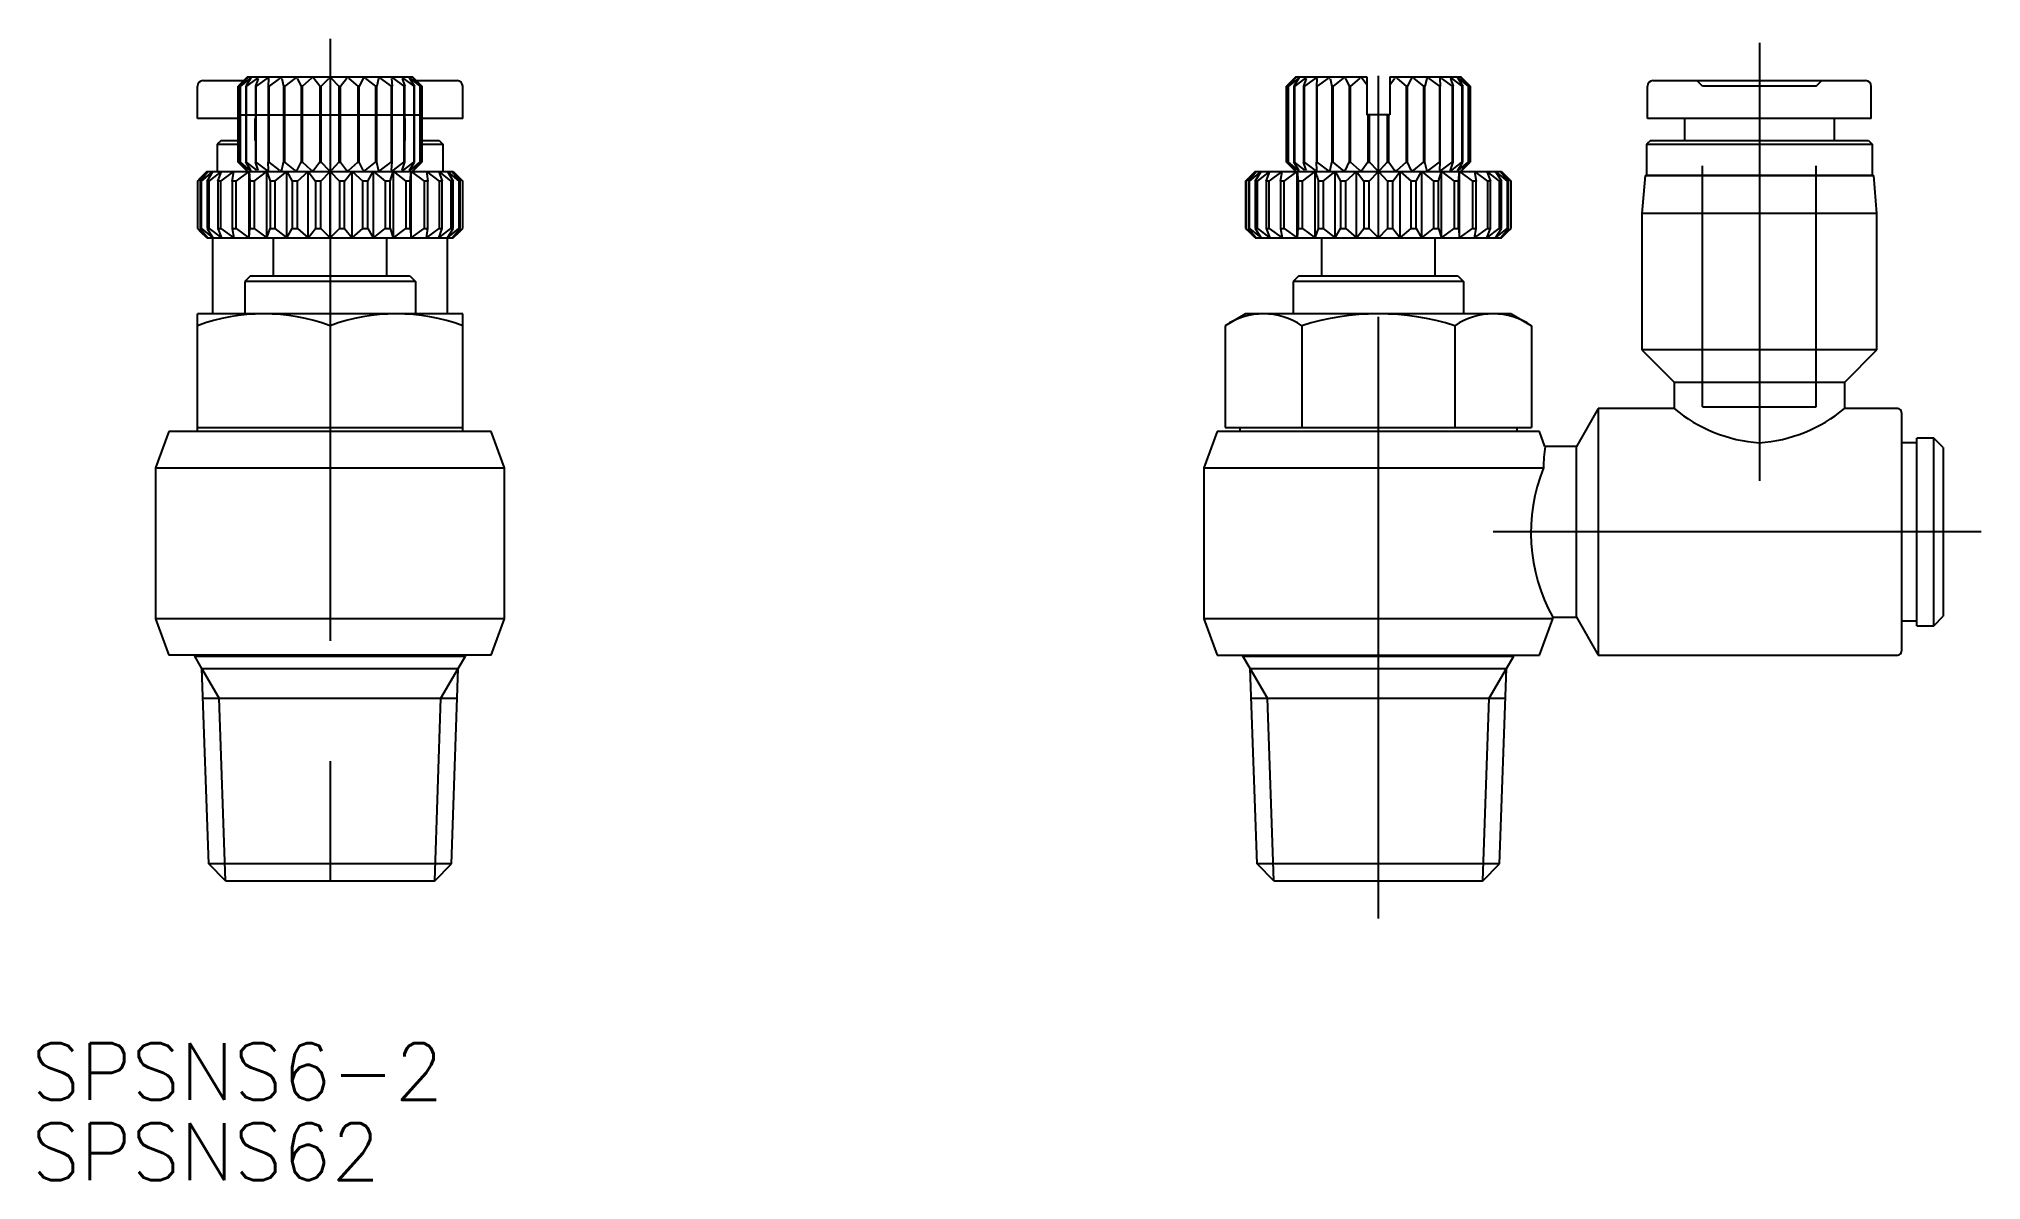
# Model space of a CAD drawing. Extents: x -100 to 2, y -34 to 26.
import ezdxf

# ---------------------------------------------------------------- set-up
doc = ezdxf.new("R2010")
doc.units = 0
doc.linetypes.add('CENTER', pattern=[50.8, 31.75, -6.35, 6.35, -6.35])
doc.linetypes.add('DASHED', pattern=[19.05, 12.7, -6.35])
doc.layers.get('0').update_dxf_attribs({"linetype": 'CONTINUOUS'})
doc.layers.add('CENTER', color=1, linetype='CENTER')
doc.styles.get("Standard").update_dxf_attribs({"font": 'txt.shx', "height": 3, "bigfont": 'bigfont.shx'})

# ---------------------------------------------------------------- blocks, each defined once
blk = doc.blocks.new('*U2')
at = {"color": 7, "linetype": 'CONTINUOUS'}
blk.add_text('SPSNS6-2', height=3, dxfattribs=at).set_placement((-100.85, -29.96))
blk = doc.blocks.new('*U3')
at = {"color": 7, "linetype": 'CONTINUOUS'}
blk.add_text('SPSNS62', height=3, dxfattribs=at).set_placement((-100.85, -34.19))

msp = doc.modelspace()

# ---------------------------------------------------------------- linework, layer by layer
at = {"color": 7, "linetype": 'CONTINUOUS'}
for p, q in [((-91.8, 23.8), (-89.65, 23.8)), ((-91.8, 23.8), (-89.65, 23.8)), ((-89.45, 24), (-89.95, 23.5)), ((-89.51, 23.92), (-89.95, 23.5)), ((-89.49, 23.92), (-89.85, 23.5)), ((-89.33, 23.92), (-89.83, 23.5)), ((-89.28, 23.93), (-89.54, 23.5)), ((-89.51, 23.92), (-89.47, 23.95)), ((-88.97, 23.92), (-89.51, 23.5)), ((-89.47, 23.95), (-89.49, 23.92)), ((-89.45, 24), (-80.75, 24)), ((-88.9, 23.92), (-89.04, 23.5)), ((-88.44, 23.92), (-89, 23.5)), ((-88.34, 23.92), (-88.37, 23.5)), ((-87.76, 23.92), (-88.31, 23.5)), ((-87.64, 23.92), (-87.55, 23.5)), ((-86.96, 23.92), (-87.49, 23.5)), ((-86.83, 23.92), (-86.63, 23.5)), ((-86.09, 23.92), (-86.56, 23.5)), ((-85.64, 23.5), (-85.95, 23.92)), ((-85.57, 23.5), (-85.17, 23.92)), ((-84.63, 23.5), (-85.03, 23.92)), ((-84.55, 23.5), (-84.24, 23.92)), ((-84.11, 23.92), (-83.63, 23.5)), ((-83.36, 23.92), (-83.56, 23.5)), ((-83.23, 23.92), (-82.7, 23.5)), ((-82.55, 23.92), (-82.64, 23.5)), ((-82.44, 23.92), (-81.88, 23.5)), ((-81.85, 23.92), (-81.82, 23.5)), ((-81.76, 23.92), (-81.2, 23.5)), ((-81.3, 23.92), (-81.15, 23.5)), ((-81.23, 23.92), (-80.68, 23.5)), ((-80.91, 23.93), (-80.65, 23.5)), ((-80.86, 23.92), (-80.36, 23.5)), ((-80.25, 23.5), (-80.75, 24)), ((-80.72, 23.95), (-80.7, 23.92)), ((-80.68, 23.92), (-80.72, 23.95)), ((-80.7, 23.92), (-80.34, 23.5)), ((-80.68, 23.92), (-80.25, 23.5)), ((-80.54, 23.8), (-78.4, 23.8)), ((-80.54, 23.8), (-78.4, 23.8)), ((-34.15, 24), (-34.65, 23.5)), ((-34.21, 23.92), (-34.65, 23.5)), ((-34.2, 23.92), (-34.55, 23.5)), ((-34.03, 23.92), (-34.54, 23.5)), ((-33.99, 23.93), (-34.25, 23.5)), ((-34.21, 23.92), (-34.18, 23.95)), ((-33.67, 23.92), (-34.21, 23.5)), ((-34.18, 23.95), (-34.2, 23.92)), ((-34.15, 24), (-30.4, 24)), ((-33.6, 23.92), (-33.75, 23.5)), ((-33.14, 23.92), (-33.7, 23.5)), ((-33.04, 23.92), (-33.07, 23.5)), ((-32.46, 23.92), (-33.02, 23.5)), ((-32.35, 23.92), (-32.26, 23.5)), ((-31.67, 23.92), (-32.19, 23.5)), ((-31.54, 23.92), (-31.34, 23.5)), ((-30.79, 23.92), (-31.26, 23.5)), ((-30.4, 23.58), (-30.65, 23.92)), ((-30.4, 24), (-30.4, 22)), ((-29.2, 24), (-25.45, 24)), ((-29.2, 24), (-29.2, 22)), ((-29.2, 23.58), (-28.95, 23.92)), ((-28.81, 23.92), (-28.34, 23.5)), ((-28.06, 23.92), (-28.26, 23.5)), ((-27.93, 23.92), (-27.41, 23.5)), ((-27.25, 23.92), (-27.34, 23.5)), ((-27.14, 23.92), (-26.58, 23.5)), ((-26.56, 23.92), (-26.53, 23.5)), ((-26.46, 23.92), (-25.9, 23.5)), ((-26, 23.92), (-25.85, 23.5)), ((-25.93, 23.92), (-25.39, 23.5)), ((-25.61, 23.93), (-25.35, 23.5)), ((-25.57, 23.92), (-25.06, 23.5)), ((-24.95, 23.5), (-25.45, 24)), ((-25.39, 23.92), (-25.42, 23.95)), ((-25.42, 23.95), (-25.4, 23.92)), ((-25.4, 23.92), (-25.05, 23.5)), ((-25.39, 23.92), (-24.95, 23.5)), ((-15.3, 23.8), (-4.1, 23.8)), ((-92.1, 21.8), (-92.1, 23.5)), ((-89.95, 19.5), (-89.95, 23.5)), ((-89.95, 23.5), (-89.95, 19.5)), ((-89.95, 23.5), (-89.95, 23.5)), ((-89.85, 23.5), (-89.85, 19.5)), ((-89.83, 23.5), (-89.85, 23.5)), ((-89.83, 19.5), (-89.83, 23.5)), ((-89.54, 23.5), (-89.54, 19.5)), ((-89.51, 23.5), (-89.54, 23.5)), ((-89.51, 19.5), (-89.51, 23.5)), ((-89.04, 23.5), (-89.04, 19.5)), ((-89, 23.5), (-89.04, 23.5)), ((-89, 19.5), (-89, 23.5)), ((-88.37, 23.5), (-88.37, 19.5)), ((-88.31, 23.5), (-88.37, 23.5)), ((-88.31, 19.5), (-88.31, 23.5)), ((-87.55, 23.5), (-87.55, 19.5)), ((-87.49, 23.5), (-87.55, 23.5)), ((-87.49, 19.5), (-87.49, 23.5)), ((-86.63, 23.5), (-86.63, 19.5)), ((-86.56, 23.5), (-86.63, 23.5)), ((-86.56, 19.5), (-86.56, 23.5)), ((-85.64, 23.5), (-85.64, 19.5)), ((-85.64, 23.5), (-85.57, 23.5)), ((-85.57, 19.5), (-85.57, 23.5)), ((-84.63, 23.5), (-84.63, 19.5)), ((-84.63, 23.5), (-84.55, 23.5)), ((-84.55, 19.5), (-84.55, 23.5)), ((-83.63, 23.5), (-83.63, 19.5)), ((-83.56, 23.5), (-83.63, 23.5)), ((-83.56, 19.5), (-83.56, 23.5)), ((-82.7, 23.5), (-82.7, 19.5)), ((-82.64, 23.5), (-82.7, 23.5)), ((-82.64, 19.5), (-82.64, 23.5)), ((-81.88, 23.5), (-81.88, 19.5)), ((-81.82, 23.5), (-81.88, 23.5)), ((-81.82, 19.5), (-81.82, 23.5)), ((-81.2, 23.5), (-81.2, 19.5)), ((-81.15, 23.5), (-81.2, 23.5)), ((-81.15, 19.5), (-81.15, 23.5)), ((-80.68, 23.5), (-80.68, 19.5)), ((-80.65, 23.5), (-80.68, 23.5)), ((-80.65, 19.5), (-80.65, 23.5)), ((-80.36, 23.5), (-80.36, 19.5)), ((-80.34, 23.5), (-80.36, 23.5)), ((-80.34, 19.5), (-80.34, 23.5)), ((-80.25, 23.5), (-80.25, 19.5)), ((-80.25, 19.5), (-80.25, 23.5)), ((-80.25, 23.5), (-80.25, 23.5)), ((-78.1, 21.8), (-78.1, 23.5)), ((-34.65, 23.5), (-34.65, 19.5)), ((-34.65, 19.5), (-34.65, 23.5)), ((-34.65, 23.5), (-34.65, 23.5)), ((-34.55, 23.5), (-34.55, 19.5)), ((-34.54, 23.5), (-34.55, 23.5)), ((-34.54, 19.5), (-34.54, 23.5)), ((-34.25, 23.5), (-34.25, 19.5)), ((-34.21, 23.5), (-34.25, 23.5)), ((-34.21, 19.5), (-34.21, 23.5)), ((-33.75, 23.5), (-33.75, 19.5)), ((-33.7, 23.5), (-33.75, 23.5)), ((-33.7, 19.5), (-33.7, 23.5)), ((-33.07, 23.5), (-33.07, 19.5)), ((-33.02, 23.5), (-33.07, 23.5)), ((-33.02, 19.5), (-33.02, 23.5)), ((-32.26, 23.5), (-32.26, 19.5)), ((-32.19, 23.5), (-32.26, 23.5)), ((-32.19, 19.5), (-32.19, 23.5)), ((-31.34, 23.5), (-31.34, 19.5)), ((-31.26, 23.5), (-31.34, 23.5)), ((-31.26, 19.5), (-31.26, 23.5)), ((-28.34, 23.5), (-28.34, 19.5)), ((-28.26, 23.5), (-28.34, 23.5)), ((-28.26, 19.5), (-28.26, 23.5)), ((-27.41, 23.5), (-27.41, 19.5)), ((-27.34, 23.5), (-27.41, 23.5)), ((-27.34, 19.5), (-27.34, 23.5)), ((-26.58, 23.5), (-26.58, 19.5)), ((-26.53, 23.5), (-26.58, 23.5)), ((-26.53, 19.5), (-26.53, 23.5)), ((-25.9, 23.5), (-25.9, 19.5)), ((-25.85, 23.5), (-25.9, 23.5)), ((-25.85, 19.5), (-25.85, 23.5)), ((-25.39, 23.5), (-25.39, 19.5)), ((-25.35, 23.5), (-25.39, 23.5)), ((-25.35, 19.5), (-25.35, 23.5)), ((-25.06, 23.5), (-25.06, 19.5)), ((-25.05, 23.5), (-25.06, 23.5)), ((-25.05, 19.5), (-25.05, 23.5)), ((-24.95, 19.5), (-24.95, 23.5)), ((-24.95, 23.5), (-24.95, 19.5)), ((-24.95, 23.5), (-24.95, 23.5)), ((-15.6, 21.8), (-15.6, 23.5)), ((-3.8, 21.8), (-3.8, 23.5)), ((-89.95, 21.8), (-92.1, 21.8)), ((-89.05, 21.8), (-89.05, 20.65)), ((-89.05, 20.65), (-89.05, 21.8)), ((-81.15, 21.8), (-81.15, 20.65)), ((-81.15, 20.65), (-81.15, 21.8)), ((-78.1, 21.8), (-80.25, 21.8)), ((-29.2, 22), (-30.4, 22)), ((-30.35, 22), (-30.35, 19.5)), ((-30.27, 19.5), (-30.27, 22)), ((-29.33, 22), (-29.33, 19.5)), ((-29.25, 19.5), (-29.25, 22)), ((-3.8, 21.8), (-15.6, 21.8)), ((-13.65, 21.8), (-13.65, 20.65)), ((-5.75, 21.8), (-5.75, 20.65)), ((-90.85, 20.65), (-91.05, 20.45)), ((-90.85, 20.65), (-89.95, 20.65)), ((-80.25, 20.65), (-79.35, 20.65)), ((-79.35, 20.65), (-79.15, 20.45)), ((-15.45, 20.65), (-15.65, 20.45)), ((-15.45, 20.65), (-3.95, 20.65)), ((-3.95, 20.65), (-3.75, 20.45)), ((-91.05, 20.45), (-89.95, 20.45)), ((-91.05, 20.45), (-91.05, 19)), ((-89.95, 19.5), (-89.95, 19.5)), ((-89.95, 19.5), (-89.45, 19)), ((-89.51, 19.08), (-89.95, 19.5)), ((-89.85, 19.5), (-89.83, 19.5)), ((-89.49, 19.08), (-89.85, 19.5)), ((-89.33, 19.08), (-89.83, 19.5)), ((-89.54, 19.5), (-89.51, 19.5)), ((-89.28, 19.08), (-89.54, 19.5)), ((-88.97, 19.08), (-89.51, 19.5)), ((-89.04, 19.5), (-89, 19.5)), ((-88.9, 19.08), (-89.04, 19.5)), ((-88.44, 19.08), (-89, 19.5)), ((-88.37, 19.5), (-88.31, 19.5)), ((-88.34, 19.08), (-88.37, 19.5)), ((-87.76, 19.08), (-88.31, 19.5)), ((-87.64, 19.08), (-87.55, 19.5)), ((-87.55, 19.5), (-87.49, 19.5)), ((-86.96, 19.08), (-87.49, 19.5)), ((-86.83, 19.08), (-86.63, 19.5)), ((-86.63, 19.5), (-86.56, 19.5)), ((-86.09, 19.08), (-86.56, 19.5)), ((-85.64, 19.5), (-85.95, 19.08)), ((-85.64, 19.5), (-85.57, 19.5)), ((-85.57, 19.5), (-85.17, 19.08)), ((-84.63, 19.5), (-85.03, 19.08)), ((-84.63, 19.5), (-84.55, 19.5)), ((-84.55, 19.5), (-84.24, 19.08)), ((-84.11, 19.08), (-83.63, 19.5)), ((-83.63, 19.5), (-83.56, 19.5)), ((-83.36, 19.08), (-83.56, 19.5)), ((-83.23, 19.08), (-82.7, 19.5)), ((-82.7, 19.5), (-82.64, 19.5)), ((-82.55, 19.08), (-82.64, 19.5)), ((-82.44, 19.08), (-81.88, 19.5)), ((-81.88, 19.5), (-81.82, 19.5)), ((-81.85, 19.08), (-81.82, 19.5)), ((-81.76, 19.08), (-81.2, 19.5)), ((-81.3, 19.08), (-81.15, 19.5)), ((-81.23, 19.08), (-80.68, 19.5)), ((-81.2, 19.5), (-81.15, 19.5)), ((-80.91, 19.08), (-80.65, 19.5)), ((-80.86, 19.08), (-80.36, 19.5)), ((-80.75, 19), (-80.25, 19.5)), ((-80.7, 19.08), (-80.34, 19.5)), ((-80.68, 19.5), (-80.65, 19.5)), ((-80.68, 19.08), (-80.25, 19.5)), ((-80.36, 19.5), (-80.34, 19.5)), ((-80.25, 20.45), (-79.15, 20.45)), ((-80.25, 19.5), (-80.25, 19.5)), ((-79.15, 20.45), (-79.15, 19)), ((-34.65, 19.5), (-34.15, 19)), ((-34.65, 19.5), (-34.65, 19.5)), ((-34.21, 19.08), (-34.65, 19.5)), ((-34.55, 19.5), (-34.54, 19.5)), ((-34.2, 19.08), (-34.55, 19.5)), ((-34.03, 19.08), (-34.54, 19.5)), ((-34.25, 19.5), (-34.21, 19.5)), ((-33.99, 19.08), (-34.25, 19.5)), ((-33.67, 19.08), (-34.22, 19.5)), ((-33.75, 19.5), (-33.7, 19.5)), ((-33.6, 19.08), (-33.75, 19.5)), ((-33.14, 19.08), (-33.7, 19.5)), ((-33.07, 19.5), (-33.02, 19.5)), ((-33.04, 19.08), (-33.07, 19.5)), ((-32.46, 19.08), (-33.02, 19.5)), ((-32.35, 19.08), (-32.26, 19.5)), ((-32.26, 19.5), (-32.19, 19.5)), ((-31.67, 19.08), (-32.19, 19.5)), ((-31.54, 19.08), (-31.34, 19.5)), ((-31.34, 19.5), (-31.26, 19.5)), ((-30.79, 19.08), (-31.26, 19.5)), ((-30.35, 19.5), (-30.65, 19.08)), ((-30.35, 19.5), (-30.27, 19.5)), ((-30.27, 19.5), (-29.87, 19.08)), ((-29.33, 19.5), (-29.73, 19.08)), ((-29.33, 19.5), (-29.25, 19.5)), ((-29.25, 19.5), (-28.95, 19.08)), ((-28.81, 19.08), (-28.34, 19.5)), ((-28.34, 19.5), (-28.26, 19.5)), ((-28.06, 19.08), (-28.26, 19.5)), ((-27.93, 19.08), (-27.41, 19.5)), ((-27.41, 19.5), (-27.34, 19.5)), ((-27.25, 19.08), (-27.34, 19.5)), ((-27.14, 19.08), (-26.58, 19.5)), ((-26.58, 19.5), (-26.53, 19.5)), ((-26.56, 19.08), (-26.53, 19.5)), ((-26.46, 19.08), (-25.9, 19.5)), ((-26, 19.08), (-25.85, 19.5)), ((-25.93, 19.08), (-25.39, 19.5)), ((-25.9, 19.5), (-25.85, 19.5)), ((-25.61, 19.08), (-25.35, 19.5)), ((-25.57, 19.08), (-25.06, 19.5)), ((-25.45, 19), (-24.95, 19.5)), ((-25.4, 19.08), (-25.05, 19.5)), ((-25.39, 19.5), (-25.35, 19.5)), ((-25.39, 19.08), (-24.95, 19.5)), ((-25.06, 19.5), (-25.05, 19.5)), ((-24.95, 19.5), (-24.95, 19.5)), ((-15.65, 20.45), (-3.75, 20.45)), ((-15.65, 20.45), (-15.65, 18.8)), ((-3.75, 20.45), (-3.75, 18.8)), ((-92.1, 18.5), (-91.91, 18.69)), ((-92.1, 18.5), (-92.1, 16)), ((-92.08, 18.5), (-92.1, 18.5)), ((-92.08, 18.5), (-91.54, 19)), ((-92.08, 16), (-92.08, 18.5)), ((-91.95, 18.5), (-91.54, 19)), ((-91.95, 18.5), (-91.95, 16)), ((-91.89, 18.5), (-91.95, 18.5)), ((-91.6, 19), (-91.91, 18.69)), ((-91.89, 18.5), (-91.28, 19)), ((-91.89, 16), (-91.89, 18.5)), ((-91.6, 19), (-78.6, 19)), ((-91.59, 18.5), (-91.28, 19)), ((-91.59, 18.5), (-91.59, 16)), ((-91.48, 18.5), (-91.59, 18.5)), ((-91.48, 18.5), (-90.82, 19)), ((-91.48, 16), (-91.48, 18.5)), ((-91.02, 18.5), (-90.82, 19)), ((-91.02, 18.5), (-91.02, 16)), ((-90.86, 18.5), (-91.02, 18.5)), ((-90.86, 18.5), (-90.18, 19)), ((-90.86, 16), (-90.86, 18.5)), ((-90.26, 18.5), (-90.18, 19)), ((-90.26, 18.5), (-90.26, 16)), ((-90.06, 18.5), (-90.26, 18.5)), ((-90.06, 18.5), (-89.37, 19)), ((-90.06, 16), (-90.06, 18.5)), ((-89.51, 19.08), (-89.47, 19.05)), ((-89.47, 19.05), (-89.49, 19.08)), ((-89.37, 15.5), (-89.37, 19)), ((-89.37, 19), (-89.33, 18.5)), ((-89.33, 18.5), (-89.33, 16)), ((-89.09, 18.5), (-89.33, 18.5)), ((-89.1, 18.5), (-88.43, 19)), ((-89.09, 16), (-89.09, 18.5)), ((-88.43, 15.5), (-88.43, 19)), ((-88.43, 19), (-88.26, 18.5)), ((-88.26, 18.5), (-88.26, 16)), ((-88, 18.5), (-88.26, 18.5)), ((-88.01, 18.5), (-87.38, 19)), ((-88, 16), (-88, 18.5)), ((-87.38, 15.5), (-87.38, 19)), ((-87.38, 19), (-87.1, 18.5)), ((-87.1, 18.5), (-87.1, 16)), ((-86.82, 18.5), (-87.1, 18.5)), ((-86.82, 18.5), (-86.26, 19)), ((-86.82, 16), (-86.82, 18.5)), ((-86.26, 15.5), (-86.26, 19)), ((-86.26, 19), (-85.87, 18.5)), ((-85.87, 18.5), (-85.87, 16)), ((-85.58, 18.5), (-85.87, 18.5)), ((-85.58, 18.5), (-85.1, 19)), ((-85.58, 16), (-85.58, 18.5)), ((-85.1, 15.5), (-85.1, 19)), ((-85.1, 19), (-84.61, 18.5)), ((-84.33, 18.5), (-84.61, 18.5)), ((-84.61, 18.5), (-84.61, 16)), ((-84.33, 18.5), (-83.94, 19)), ((-84.33, 16), (-84.33, 18.5)), ((-83.94, 15.5), (-83.94, 19)), ((-83.94, 19), (-83.37, 18.5)), ((-83.38, 18.5), (-83.38, 16)), ((-83.1, 18.5), (-83.38, 18.5)), ((-83.1, 18.5), (-82.82, 19)), ((-83.1, 16), (-83.1, 18.5)), ((-82.81, 15.5), (-82.81, 19)), ((-82.81, 19), (-82.19, 18.5)), ((-82.19, 18.5), (-82.19, 16)), ((-81.93, 18.5), (-82.19, 18.5)), ((-81.93, 18.5), (-81.77, 19)), ((-81.93, 16), (-81.93, 18.5)), ((-81.76, 15.5), (-81.76, 19)), ((-81.76, 19), (-81.1, 18.5)), ((-81.1, 18.5), (-81.1, 16)), ((-80.87, 18.5), (-81.1, 18.5)), ((-80.87, 18.5), (-80.82, 19)), ((-80.87, 16), (-80.87, 18.5)), ((-80.82, 19), (-80.14, 18.5)), ((-80.82, 15.5), (-80.82, 19)), ((-80.72, 19.05), (-80.7, 19.08)), ((-80.68, 19.08), (-80.72, 19.05)), ((-80.14, 18.5), (-80.14, 16)), ((-79.94, 18.5), (-80.14, 18.5)), ((-80.02, 19), (-79.94, 18.5)), ((-80.01, 19), (-79.34, 18.5)), ((-79.94, 16), (-79.94, 18.5)), ((-79.37, 19), (-79.18, 18.5)), ((-79.37, 19), (-78.72, 18.5)), ((-79.34, 18.5), (-79.34, 16)), ((-79.18, 18.5), (-79.34, 18.5)), ((-79.18, 16), (-79.18, 18.5)), ((-78.91, 19), (-78.6, 18.5)), ((-78.91, 19), (-78.31, 18.5)), ((-78.72, 18.5), (-78.72, 16)), ((-78.61, 18.5), (-78.72, 18.5)), ((-78.66, 19), (-78.11, 18.5)), ((-78.66, 19), (-78.24, 18.5)), ((-78.61, 16), (-78.61, 18.5)), ((-78.6, 19), (-78.29, 18.69)), ((-78.31, 18.5), (-78.31, 16)), ((-78.24, 18.5), (-78.31, 18.5)), ((-78.29, 18.69), (-78.1, 18.5)), ((-78.24, 16), (-78.24, 18.5)), ((-78.11, 18.5), (-78.11, 16)), ((-78.1, 18.5), (-78.11, 18.5)), ((-78.1, 16), (-78.1, 18.5)), ((-36.8, 18.5), (-36.61, 18.69)), ((-36.78, 18.5), (-36.8, 18.5)), ((-36.8, 18.5), (-36.8, 16)), ((-36.78, 18.5), (-36.24, 19)), ((-36.78, 16), (-36.78, 18.5)), ((-36.65, 18.5), (-36.24, 19)), ((-36.59, 18.5), (-36.65, 18.5)), ((-36.65, 18.5), (-36.65, 16)), ((-36.3, 19), (-36.61, 18.69)), ((-36.59, 18.5), (-35.98, 19)), ((-36.59, 16), (-36.59, 18.5)), ((-36.3, 19), (-23.3, 19)), ((-36.29, 18.5), (-35.98, 19)), ((-36.18, 18.5), (-36.29, 18.5)), ((-36.29, 18.5), (-36.29, 16)), ((-36.18, 18.5), (-35.52, 19)), ((-36.18, 16), (-36.18, 18.5)), ((-35.72, 18.5), (-35.52, 19)), ((-35.56, 18.5), (-35.72, 18.5)), ((-35.72, 18.5), (-35.72, 16)), ((-35.56, 18.5), (-34.88, 19)), ((-35.56, 16), (-35.56, 18.5)), ((-34.96, 18.5), (-34.88, 19)), ((-34.76, 18.5), (-34.96, 18.5)), ((-34.96, 18.5), (-34.96, 16)), ((-34.76, 18.5), (-34.08, 19)), ((-34.76, 16), (-34.76, 18.5)), ((-34.21, 19.08), (-34.18, 19.05)), ((-34.18, 19.05), (-34.2, 19.08)), ((-34.08, 19), (-34.03, 18.5)), ((-34.08, 15.5), (-34.08, 19)), ((-33.8, 18.5), (-34.03, 18.5)), ((-34.03, 18.5), (-34.03, 16)), ((-33.8, 18.5), (-33.13, 19)), ((-33.8, 16), (-33.8, 18.5)), ((-33.13, 19), (-32.96, 18.5)), ((-33.13, 15.5), (-33.13, 19)), ((-32.7, 18.5), (-32.97, 18.5)), ((-32.97, 18.5), (-32.97, 16)), ((-32.71, 18.5), (-32.08, 19)), ((-32.7, 16), (-32.7, 18.5)), ((-32.08, 19), (-31.8, 18.5)), ((-32.08, 15.5), (-32.08, 19)), ((-31.52, 18.5), (-31.8, 18.5)), ((-31.8, 18.5), (-31.8, 16)), ((-31.52, 18.5), (-30.96, 19)), ((-31.52, 16), (-31.52, 18.5)), ((-30.96, 19), (-30.57, 18.5)), ((-30.96, 15.5), (-30.96, 19)), ((-30.28, 18.5), (-30.57, 18.5)), ((-30.57, 18.5), (-30.57, 16)), ((-30.28, 18.5), (-29.8, 19)), ((-30.28, 16), (-30.28, 18.5)), ((-29.8, 19), (-29.31, 18.5)), ((-29.8, 15.5), (-29.8, 19)), ((-29.03, 18.5), (-29.32, 18.5)), ((-29.32, 18.5), (-29.32, 16)), ((-29.03, 18.5), (-28.64, 19)), ((-29.03, 16), (-29.03, 18.5)), ((-28.64, 19), (-28.07, 18.5)), ((-28.64, 15.5), (-28.64, 19)), ((-27.8, 18.5), (-28.08, 18.5)), ((-28.08, 18.5), (-28.08, 16)), ((-27.8, 18.5), (-27.52, 19)), ((-27.8, 16), (-27.8, 18.5)), ((-27.51, 19), (-26.89, 18.5)), ((-27.51, 15.5), (-27.51, 19)), ((-26.63, 18.5), (-26.89, 18.5)), ((-26.89, 18.5), (-26.89, 16)), ((-26.63, 18.5), (-26.47, 19)), ((-26.63, 16), (-26.63, 18.5)), ((-26.46, 15.5), (-26.46, 19)), ((-26.46, 19), (-25.8, 18.5)), ((-25.57, 18.5), (-25.8, 18.5)), ((-25.8, 18.5), (-25.8, 16)), ((-25.57, 18.5), (-25.52, 19)), ((-25.57, 16), (-25.57, 18.5)), ((-25.52, 15.5), (-25.52, 19)), ((-25.52, 19), (-24.84, 18.5)), ((-25.39, 19.08), (-25.42, 19.05)), ((-25.42, 19.05), (-25.4, 19.08)), ((-24.64, 18.5), (-24.84, 18.5)), ((-24.84, 18.5), (-24.84, 16)), ((-24.72, 19), (-24.04, 18.5)), ((-24.72, 19), (-24.64, 18.5)), ((-24.64, 16), (-24.64, 18.5)), ((-24.07, 19), (-23.42, 18.5)), ((-24.07, 19), (-23.88, 18.5)), ((-23.88, 18.5), (-24.04, 18.5)), ((-24.04, 18.5), (-24.04, 16)), ((-23.88, 16), (-23.88, 18.5)), ((-23.62, 19), (-23.01, 18.5)), ((-23.62, 19), (-23.31, 18.5)), ((-23.31, 18.5), (-23.42, 18.5)), ((-23.42, 18.5), (-23.42, 16)), ((-23.36, 19), (-22.94, 18.5)), ((-23.36, 19), (-22.81, 18.5)), ((-23.31, 16), (-23.31, 18.5)), ((-23.3, 19), (-22.99, 18.69)), ((-22.94, 18.5), (-23.01, 18.5)), ((-23.01, 18.5), (-23.01, 16)), ((-22.99, 18.69), (-22.8, 18.5)), ((-22.94, 16), (-22.94, 18.5)), ((-22.8, 18.5), (-22.81, 18.5)), ((-22.81, 18.5), (-22.81, 16)), ((-22.8, 16), (-22.8, 18.5)), ((-15.73, 18.8), (-15.9, 16.8)), ((-15.73, 18.8), (-3.67, 18.8)), ((-15.65, 18.8), (-3.75, 18.8)), ((-3.75, 18.8), (-15.65, 18.8)), ((-3.5, 16.8), (-3.67, 18.8)), ((-3.5, 16.8), (-15.9, 16.8)), ((-15.9, 16.8), (-15.9, 9.6)), ((-3.5, 9.6), (-3.5, 16.8)), ((-92.1, 16), (-92.08, 16)), ((-92.1, 16), (-91.91, 15.81)), ((-92.08, 16), (-91.54, 15.5)), ((-91.95, 16), (-91.89, 16)), ((-91.95, 16), (-91.54, 15.5)), ((-91.6, 15.5), (-91.91, 15.81)), ((-91.89, 16), (-91.28, 15.5)), ((-91.6, 15.5), (-78.6, 15.5)), ((-91.59, 16), (-91.48, 16)), ((-91.59, 16), (-91.28, 15.5)), ((-91.48, 16), (-90.82, 15.5)), ((-91.3, 15.5), (-91.3, 11.5)), ((-91.02, 16), (-90.86, 16)), ((-91.02, 16), (-90.82, 15.5)), ((-90.86, 16), (-90.18, 15.5)), ((-90.26, 16), (-90.06, 16)), ((-90.26, 16), (-90.18, 15.5)), ((-90.06, 16), (-89.38, 15.5)), ((-89.37, 15.5), (-89.33, 16)), ((-89.33, 16), (-89.09, 16)), ((-89.1, 16), (-88.43, 15.5)), ((-88.43, 15.5), (-88.26, 16)), ((-88.26, 16), (-88, 16)), ((-88.1, 15.5), (-88.1, 13.5)), ((-88.01, 16), (-87.38, 15.5)), ((-87.38, 15.5), (-87.1, 16)), ((-87.1, 16), (-86.82, 16)), ((-86.82, 16), (-86.26, 15.5)), ((-86.26, 15.5), (-85.87, 16)), ((-85.87, 16), (-85.58, 16)), ((-85.58, 16), (-85.1, 15.5)), ((-85.1, 15.5), (-84.61, 16)), ((-84.61, 16), (-84.33, 16)), ((-84.33, 16), (-83.94, 15.5)), ((-83.94, 15.5), (-83.37, 16)), ((-83.38, 16), (-83.1, 16)), ((-83.1, 16), (-82.82, 15.5)), ((-82.81, 15.5), (-82.19, 16)), ((-82.19, 16), (-81.93, 16)), ((-82.1, 13.5), (-82.1, 15.5)), ((-81.93, 16), (-81.77, 15.5)), ((-81.76, 15.5), (-81.1, 16)), ((-81.1, 16), (-80.87, 16)), ((-80.87, 16), (-80.82, 15.5)), ((-80.82, 15.5), (-80.14, 16)), ((-80.14, 16), (-79.94, 16)), ((-80.02, 15.5), (-79.94, 16)), ((-80.01, 15.5), (-79.34, 16)), ((-79.37, 15.5), (-79.18, 16)), ((-79.37, 15.5), (-78.72, 16)), ((-79.34, 16), (-79.18, 16)), ((-78.91, 15.5), (-78.6, 16)), ((-78.91, 15.5), (-78.31, 16)), ((-78.9, 11.5), (-78.9, 15.5)), ((-78.72, 16), (-78.61, 16)), ((-78.66, 15.5), (-78.11, 16)), ((-78.66, 15.5), (-78.24, 16)), ((-78.6, 15.5), (-78.29, 15.81)), ((-78.31, 16), (-78.24, 16)), ((-78.29, 15.81), (-78.1, 16)), ((-78.11, 16), (-78.1, 16)), ((-36.8, 16), (-36.61, 15.82)), ((-36.8, 16), (-36.78, 16)), ((-36.78, 16), (-36.24, 15.5)), ((-36.65, 16), (-36.24, 15.5)), ((-36.65, 16), (-36.59, 16)), ((-36.3, 15.5), (-36.61, 15.82)), ((-36.59, 16), (-35.98, 15.5)), ((-36.3, 15.5), (-23.3, 15.5)), ((-36.29, 16), (-35.98, 15.5)), ((-36.29, 16), (-36.18, 16)), ((-36.18, 16), (-35.52, 15.5)), ((-35.72, 16), (-35.52, 15.5)), ((-35.72, 16), (-35.56, 16)), ((-35.56, 16), (-34.88, 15.5)), ((-34.96, 16), (-34.88, 15.5)), ((-34.96, 16), (-34.76, 16)), ((-34.76, 16), (-34.08, 15.5)), ((-34.07, 15.5), (-34.03, 16)), ((-34.03, 16), (-33.8, 16)), ((-33.8, 16), (-33.13, 15.5)), ((-33.13, 15.5), (-32.96, 16)), ((-32.97, 16), (-32.7, 16)), ((-32.8, 15.5), (-32.8, 13.5)), ((-32.71, 16), (-32.08, 15.5)), ((-32.08, 15.5), (-31.8, 16)), ((-31.8, 16), (-31.52, 16)), ((-31.52, 16), (-30.96, 15.5)), ((-30.96, 15.5), (-30.57, 16)), ((-30.57, 16), (-30.28, 16)), ((-30.28, 16), (-29.8, 15.5)), ((-29.8, 15.5), (-29.31, 16)), ((-29.32, 16), (-29.03, 16)), ((-29.03, 16), (-28.64, 15.5)), ((-28.64, 15.5), (-28.07, 16)), ((-28.08, 16), (-27.8, 16)), ((-27.8, 16), (-27.52, 15.5)), ((-27.51, 15.5), (-26.89, 16)), ((-26.89, 16), (-26.63, 16)), ((-26.8, 13.5), (-26.8, 15.5)), ((-26.63, 16), (-26.47, 15.5)), ((-26.46, 15.5), (-25.8, 16)), ((-25.8, 16), (-25.57, 16)), ((-25.57, 16), (-25.52, 15.5)), ((-25.52, 15.5), (-24.84, 16)), ((-24.84, 16), (-24.64, 16)), ((-24.72, 15.5), (-24.04, 16)), ((-24.72, 15.5), (-24.64, 16)), ((-24.07, 15.5), (-23.42, 16)), ((-24.07, 15.5), (-23.88, 16)), ((-24.04, 16), (-23.88, 16)), ((-23.62, 15.5), (-23.01, 16)), ((-23.62, 15.5), (-23.31, 16)), ((-23.42, 16), (-23.31, 16)), ((-23.36, 15.5), (-22.94, 16)), ((-23.36, 15.5), (-22.81, 16)), ((-23.3, 15.5), (-22.99, 15.82)), ((-23.01, 16), (-22.94, 16)), ((-22.99, 15.82), (-22.8, 16)), ((-22.81, 16), (-22.8, 16)), ((-89.3, 13.5), (-89.6, 13.2)), ((-89.3, 13.5), (-80.9, 13.5)), ((-80.9, 13.5), (-80.6, 13.2)), ((-34, 13.5), (-34.3, 13.2)), ((-34, 13.5), (-25.6, 13.5)), ((-32.8, 13.5), (-26.8, 13.5)), ((-25.6, 13.5), (-25.3, 13.2)), ((-80.6, 13.2), (-89.6, 13.2)), ((-89.6, 13.2), (-89.6, 11.5)), ((-80.6, 13.2), (-80.6, 11.5)), ((-25.3, 13.2), (-34.3, 13.2)), ((-34.3, 13.2), (-34.3, 11.5)), ((-25.3, 13.2), (-25.3, 11.5)), ((-78.1, 11.5), (-92.1, 11.5)), ((-92.1, 5.3), (-92.1, 11.5)), ((-78.1, 5.3), (-78.1, 11.5)), ((-36.8, 11.5), (-37.88, 10.87)), ((-22.8, 11.5), (-36.8, 11.5)), ((-22.8, 11.5), (-21.72, 10.87)), ((-85.1, 10.87), (-85.1, 5.5)), ((-37.88, 10.87), (-37.88, 5.5)), ((-33.84, 10.87), (-33.84, 5.5)), ((-25.76, 10.87), (-25.76, 5.5)), ((-21.72, 10.87), (-21.72, 5.5)), ((-3.5, 9.6), (-15.9, 9.6)), ((-15.9, 9.6), (-14.2, 7.9)), ((-5.2, 7.9), (-3.5, 9.6)), ((-14.2, 7.9), (-14.2, 6.5)), ((-14.2, 7.9), (-5.2, 7.9)), ((-5.2, 6.5), (-5.2, 7.9)), ((-18.2, 6.5), (-19.35, 4.5)), ((-18.2, 6.5), (-18.2, -6.5)), ((-17.2, 6.5), (-18.2, 6.5)), ((-14.2, 6.5), (-17.2, 6.5)), ((-2.4, 6.5), (-5.2, 6.5)), ((-2.2, 6.3), (-2.2, -6.3)), ((-93.6, 5.3), (-94.3, 3.38)), ((-76.6, 5.3), (-93.6, 5.3)), ((-92.1, 5.5), (-78.1, 5.5)), ((-75.9, 3.38), (-76.6, 5.3)), ((-38.3, 5.3), (-39, 3.38)), ((-21.3, 5.3), (-38.3, 5.3)), ((-37.88, 5.5), (-21.72, 5.5)), ((-37.1, 5.5), (-37.1, 5.3)), ((-22.5, 5.5), (-22.5, 5.3)), ((-21.01, 4.5), (-21.3, 5.3)), ((-19.35, 4.5), (-21.01, 4.5)), ((-19.35, -4.5), (-19.35, 4.5)), ((-1.4, 4.7), (-2.2, 4.7)), ((-1.4, -4.95), (-1.4, 4.95)), ((-0.5, 4.95), (-1.4, 4.95)), ((-0.5, -4.95), (-0.5, 4.95)), ((0, 4.45), (-0.5, 4.95)), ((0, 4.45), (0, -4.45)), ((-94.3, 3.38), (-75.9, 3.38)), ((-94.3, 3.38), (-94.3, -4.58)), ((-75.9, -4.58), (-75.9, 3.38)), ((-39, 3.38), (-21.09, 3.38)), ((-39, 3.38), (-39, -4.58)), ((-94.3, -4.58), (-93.6, -6.5)), ((-75.9, -4.58), (-94.3, -4.58)), ((-76.6, -6.5), (-75.9, -4.58)), ((-20.6, -4.58), (-39, -4.58)), ((-39, -4.58), (-38.3, -6.5)), ((-21.3, -6.5), (-20.6, -4.58)), ((-20.6, -4.5), (-19.35, -4.5)), ((-20.6, -4.58), (-20.6, -4.5)), ((-19.35, -4.5), (-18.2, -6.5)), ((-2.2, -4.7), (-1.4, -4.7)), ((-1.4, -4.95), (-0.5, -4.95)), ((-0.5, -4.95), (0, -4.45)), ((-76.6, -6.5), (-93.6, -6.5)), ((-92.23, -6.5), (-92.23, -6.55)), ((-92.23, -6.55), (-77.96, -6.55)), ((-91.86, -7.2), (-92.23, -6.55)), ((-78.34, -7.2), (-77.96, -6.55)), ((-77.96, -6.5), (-77.96, -6.55)), ((-38.3, -6.5), (-21.3, -6.5)), ((-36.94, -6.5), (-36.94, -6.55)), ((-36.94, -6.55), (-22.66, -6.55)), ((-36.56, -7.2), (-36.94, -6.55)), ((-23.04, -7.2), (-22.66, -6.55)), ((-22.66, -6.5), (-22.66, -6.55)), ((-18.2, -6.5), (-17.2, -6.5)), ((-17.2, -6.5), (-2.4, -6.5)), ((-91.86, -7.2), (-78.34, -7.2)), ((-91.5, -17.51), (-91.86, -7.2)), ((-78.7, -17.51), (-78.34, -7.2)), ((-36.56, -7.2), (-23.04, -7.2)), ((-36.2, -17.51), (-36.56, -7.2)), ((-23.4, -17.51), (-23.04, -7.2)), ((-91.8, -8.78), (-78.39, -8.78)), ((-36.5, -8.78), (-23.1, -8.78)), ((-78.7, -17.51), (-91.5, -17.51)), ((-90.61, -18.4), (-91.5, -17.51)), ((-90.61, -18.4), (-79.58, -18.4)), ((-89.8, -18.4), (-80.4, -18.4)), ((-79.58, -18.4), (-78.7, -17.51)), ((-23.4, -17.51), (-36.2, -17.51)), ((-35.31, -18.4), (-36.2, -17.51)), ((-35.31, -18.4), (-24.29, -18.4)), ((-34.5, -18.4), (-25.1, -18.4)), ((-24.29, -18.4), (-23.4, -17.51))]:
    msp.add_line(p, q, dxfattribs=at)
at = {"color": 3, "linetype": 'DASHED'}
for p, q in [((-12.7, 23.5), (-13, 23.8)), ((-6.7, 23.5), (-6.4, 23.8)), ((-12.7, 6.6), (-12.7, 23.5)), ((-6.7, 23.5), (-12.7, 23.5)), ((-6.7, 6.6), (-6.7, 23.5)), ((-89.95, 22), (-80.25, 22)), ((-12.7, 6.6), (-6.7, 6.6))]:
    msp.add_line(p, q, dxfattribs=at)
at = {"color": 3, "linetype": 'CONTINUOUS'}
for p, q in [((-90.95, -8.78), (-91.86, -7.2)), ((-79.25, -8.78), (-78.34, -7.2)), ((-35.65, -8.78), (-36.56, -7.2)), ((-23.95, -8.78), (-23.04, -7.2)), ((-90.61, -18.4), (-90.95, -8.78)), ((-79.58, -18.4), (-79.25, -8.78)), ((-35.31, -18.4), (-35.65, -8.78)), ((-24.29, -18.4), (-23.95, -8.78))]:
    msp.add_line(p, q, dxfattribs=at)
at = {"color": 7, "linetype": 'CONTINUOUS'}
for centre, radius, start, end in [((-91.8, 23.5), 0.3, 90, 180), ((-89.15, 23.69), 0.294, 120.5593, 128.8127), ((-89.28, 23.91), 0.0392, 100.4153, 121.2127), ((-89.28, 23.95), 0.00476, 342.9967, 105.757), ((-89.32, 23.95), 0.0408, 327.6247, 351.0131), ((-88.85, 23.77), 0.19, 109.7965, 127.353), ((-88.91, 23.93), 0.0208, 59.1691, 111.535), ((-88.91, 23.94), 0.0138, 355.1554, 45.6831), ((-88.95, 23.94), 0.0558, 342.0574, 358.0343), ((-88.33, 23.77), 0.183, 104.5986, 125.6712), ((-88.37, 23.92), 0.0317, 54.4464, 103.1523), ((-88.37, 23.93), 0.0299, 354.9284, 44.035), ((-87.69, 23.86), 0.0959, 72.362, 135.0213), ((-87.68, 23.91), 0.0412, 15.6563, 57.4496), ((-86.9, 23.86), 0.0873, 42.2662, 137.7338), ((-86.02, 23.86), 0.097, 44.5128, 135.4872), ((-85.1, 23.85), 0.1, 45.2133, 134.7867), ((-84.18, 23.86), 0.097, 44.5128, 135.4872), ((-83.3, 23.86), 0.0873, 42.2662, 137.7338), ((-82.51, 23.91), 0.0412, 122.5504, 164.3437), ((-82.5, 23.86), 0.0959, 44.9787, 107.638), ((-81.82, 23.93), 0.0299, 135.965, 185.0716), ((-81.83, 23.92), 0.0317, 76.8477, 125.5536), ((-81.86, 23.77), 0.183, 54.3288, 75.4014), ((-81.29, 23.94), 0.0138, 134.3169, 184.8446), ((-81.24, 23.94), 0.0558, 181.9657, 197.9426), ((-81.28, 23.93), 0.0208, 68.465, 120.8309), ((-81.34, 23.77), 0.19, 52.647, 70.2035), ((-80.88, 23.95), 0.0408, 188.9869, 212.3753), ((-80.91, 23.95), 0.00476, 74.243, 197.0033), ((-80.92, 23.91), 0.0392, 58.7873, 79.5847), ((-81.05, 23.69), 0.294, 51.1873, 59.4407), ((-78.4, 23.5), 0.3, 0, 90), ((-33.85, 23.69), 0.294, 120.5593, 128.8127), ((-33.98, 23.91), 0.0392, 100.4153, 121.2127), ((-34.02, 23.95), 0.0408, 327.6247, 351.0131), ((-33.99, 23.95), 0.00476, 342.9967, 105.757), ((-33.56, 23.77), 0.19, 109.7965, 127.353), ((-33.65, 23.94), 0.0558, 342.0574, 358.0343), ((-33.03, 23.77), 0.183, 104.5986, 125.6712), ((-33.07, 23.92), 0.0317, 54.4464, 103.1523), ((-33.07, 23.93), 0.0299, 354.9284, 44.035), ((-32.39, 23.86), 0.0959, 72.362, 135.0213), ((-32.39, 23.91), 0.0412, 15.6563, 57.4496), ((-31.6, 23.86), 0.0873, 42.2662, 137.7338), ((-30.72, 23.86), 0.097, 44.5128, 135.4872), ((-28.88, 23.86), 0.097, 44.5128, 135.4872), ((-28, 23.86), 0.0873, 42.2662, 137.7338), ((-27.21, 23.91), 0.0412, 122.5504, 164.3437), ((-27.21, 23.86), 0.0959, 44.9787, 107.638), ((-26.53, 23.93), 0.0299, 135.965, 185.0716), ((-26.57, 23.77), 0.183, 54.3288, 75.4014), ((-25.99, 23.94), 0.0138, 134.3169, 184.8446), ((-25.95, 23.94), 0.0558, 181.9657, 197.9426), ((-26.04, 23.77), 0.19, 52.647, 70.2035), ((-25.58, 23.95), 0.0408, 188.9869, 212.3753), ((-25.75, 23.69), 0.294, 51.1873, 59.4407), ((-15.3, 23.5), 0.3, 90, 180), ((-4.1, 23.5), 0.3, 0, 90), ((-89.15, 19.31), 0.294, 231.1873, 239.4407), ((-89.32, 19.05), 0.0408, 8.9869, 32.3753), ((-88.95, 19.07), 0.0558, 1.9657, 17.9426), ((-88.33, 19.23), 0.183, 234.3288, 255.4014), ((-88.37, 19.09), 0.0317, 256.8477, 305.5536), ((-88.37, 19.08), 0.0299, 315.965, 5.0716), ((-87.69, 19.15), 0.0959, 224.9787, 287.638), ((-87.68, 19.09), 0.0412, 302.5504, 344.3437), ((-86.9, 19.14), 0.0873, 222.2662, 317.7338), ((-86.02, 19.15), 0.097, 224.5128, 315.4872), ((-85.1, 19.15), 0.1, 225.2133, 314.7867), ((-84.18, 19.15), 0.097, 224.5128, 315.4872), ((-83.29, 19.14), 0.0873, 222.2662, 317.7338), ((-82.51, 19.09), 0.0412, 195.6563, 237.4496), ((-82.5, 19.15), 0.0959, 252.362, 315.0213), ((-81.82, 19.08), 0.0299, 174.9284, 224.035), ((-81.86, 19.23), 0.183, 284.5986, 305.6712), ((-81.24, 19.07), 0.0558, 162.0574, 178.0343), ((-81.28, 19.07), 0.0138, 175.1554, 225.6831), ((-81.28, 19.07), 0.0208, 239.1691, 291.535), ((-81.34, 19.23), 0.19, 289.7965, 307.353), ((-80.88, 19.05), 0.0408, 147.6247, 171.0131), ((-80.91, 19.06), 0.00476, 162.9967, 285.757), ((-80.92, 19.09), 0.0392, 280.4153, 301.2127), ((-81.05, 19.31), 0.294, 300.5593, 308.8127), ((-33.85, 19.31), 0.294, 231.1873, 239.4407), ((-34.02, 19.05), 0.0408, 8.9869, 32.3753), ((-33.65, 19.07), 0.0558, 1.9657, 17.9426), ((-33.03, 19.23), 0.183, 234.3288, 255.4014), ((-33.07, 19.09), 0.0317, 256.8477, 305.5536), ((-33.07, 19.08), 0.0299, 315.965, 5.0716), ((-32.39, 19.15), 0.0959, 224.9787, 287.638), ((-32.39, 19.09), 0.0412, 302.5504, 344.3437), ((-31.6, 19.14), 0.0873, 222.2662, 317.7338), ((-30.72, 19.15), 0.097, 224.5128, 315.4872), ((-29.8, 19.15), 0.1, 225.2133, 314.7867), ((-28.88, 19.15), 0.097, 224.5128, 315.4872), ((-28, 19.14), 0.0873, 222.2662, 317.7338), ((-27.21, 19.09), 0.0412, 195.6563, 237.4496), ((-27.21, 19.15), 0.0959, 252.362, 315.0213), ((-26.53, 19.08), 0.0299, 174.9284, 224.035), ((-26.57, 19.23), 0.183, 284.5986, 305.6712), ((-25.95, 19.07), 0.0558, 162.0574, 178.0343), ((-25.99, 19.07), 0.0138, 175.1554, 225.6831), ((-25.99, 19.07), 0.0208, 239.1691, 291.535), ((-26.04, 19.23), 0.19, 289.7965, 307.353), ((-25.58, 19.05), 0.0408, 147.6247, 171.0131), ((-25.62, 19.06), 0.00476, 162.9967, 285.757), ((-25.62, 19.09), 0.0392, 280.4153, 301.2127), ((-25.75, 19.31), 0.294, 300.5593, 308.8127), ((-88.6, 1.39), 10.11, 69.7438, 110.2562), ((-81.6, 1.39), 10.11, 69.7438, 110.2562), ((-35.86, 7.92), 3.58, 55.6157, 124.384), ((-29.8, -1.87), 13.37, 72.412, 107.588), ((-23.74, 7.92), 3.58, 55.616, 124.3843), ((-9.16, 12.53), 7.85, 230.1191, 266.0875), ((-10.31, 12.7), 8.03, 274.3263, 309.4672), ((-2.4, 6.3), 0.2, 360, 90), ((-13.3, 3.35), 7.79, 171.5129, 179.8031), ((-12.52, -0.04), 9.23, 158.27, 208.9089), ((-2.4, -6.3), 0.2, 270, 0)]:
    msp.add_arc(centre, radius, start, end, dxfattribs=at)
at = {"layer": 'CENTER', "color": 1, "linetype": 'CENTER'}
for p, q in [((-85.1, 26), (-85.1, -20.4)), ((-29.8, -20.4), (-29.8, 26)), ((-9.7, 25.8), (-9.7, 2.69)), ((2, 0), (-23.75, 0))]:
    msp.add_line(p, q, dxfattribs=at)

# ---------------------------------------------------------------- block references
at = {"color": 7, "linetype": 'CONTINUOUS'}
for name in ['*U2', '*U3']:
    msp.add_blockref(name, (0, 0), dxfattribs=at)

doc.saveas('drawing.dxf')
